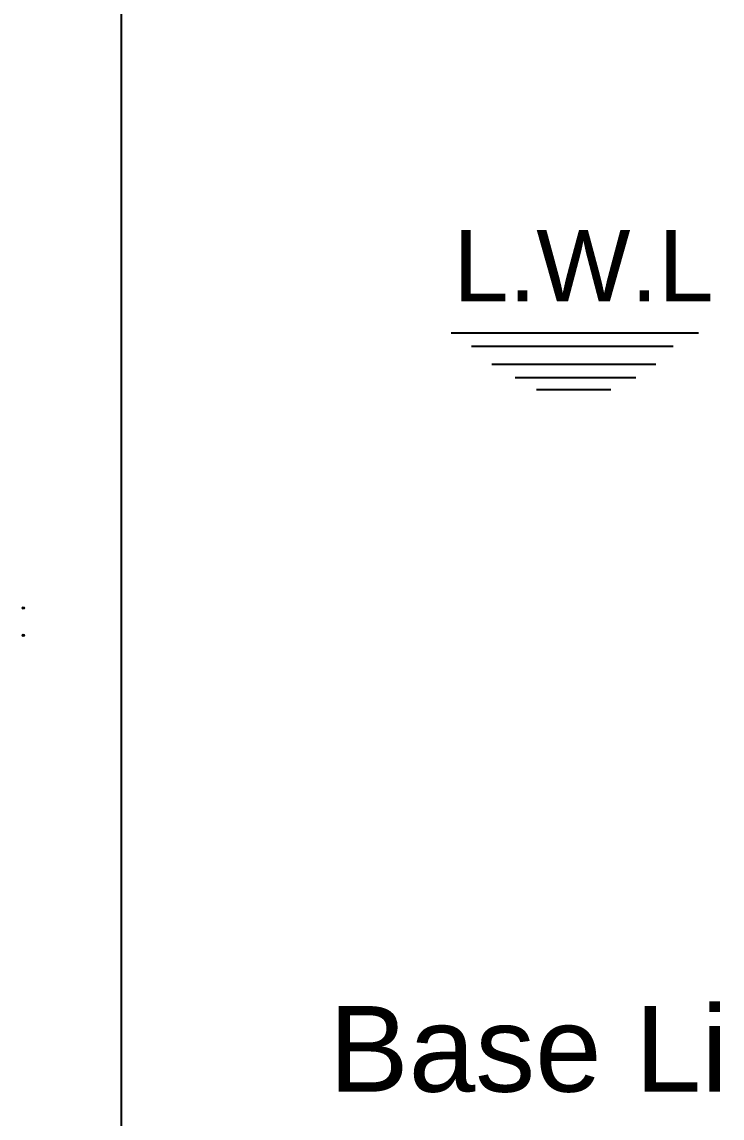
# Model space of a CAD drawing. Header units: inches. Extents: x 16065 to 240872, y 14603 to 37076.
# Drawn here: x 16065 to 19621, y 17472 to 23034 of the extents above; entities that cross this region are included whole.
import ezdxf

# ---------------------------------------------------------------- set-up
doc = ezdxf.new("R2010")
doc.units = ezdxf.units.IN
doc.header["$MEASUREMENT"] = 0
doc.layers.add('PDF10_Geometry', color=7, linetype='Continuous')
doc.layers.add('Text', color=255, linetype='Continuous', lineweight=13)
doc.styles.get("Standard").update_dxf_attribs({"font": 'arial.ttf'})

msp = doc.modelspace()

# ---------------------------------------------------------------- linework, layer by layer
for p, q in [((18245.3749, 21457.19254), (19500.088, 21457.19254)), ((18347.48889, 21388.21873), (19372.17843, 21388.21873)), ((18451.5874, 21297.82312), (19283.4937, 21297.82312))]:
    msp.add_line(p, q)
msp.add_lwpolyline([(16571.62142, 36588.26726), (116957.58778, 36588.26726), (116957.58778, 14603.16585), (16571.62142, 14603.16585)], close=True)
at = {"layer": 'Defpoints', "linetype": 'ByBlock'}
for p, q in [((18569.31276, 21230.85608), (19182.57965, 21230.85608)), ((18678.32276, 21168.8803), (19055.16003, 21168.8803))]:
    msp.add_line(p, q, dxfattribs=at)
at = {"layer": 'PDF10_Geometry', "lineweight": 9}
for points in [[(16077.83713, 20056.1265), (16065.28427, 20060.55692)], [(16078.57553, 20059.08012), (16066.76107, 20063.51054)], [(16071.9299, 19915.09143), (16069.71469, 19928.3827)], [(16075.62192, 19915.82984), (16072.6683, 19928.3827)]]:
    msp.add_lwpolyline(points, dxfattribs=at)
for centre in [(16072.29908, 20060.1877), (16072.29908, 20060.1877), (16072.29908, 19922.10625), (16072.29908, 19922.10625)]:
    msp.add_circle(centre, 6.27645, dxfattribs=at)

# ---------------------------------------------------------------- texts
at = {"layer": 'Text'}
msp.add_text('L.W.L', height=362.505, dxfattribs=at).set_placement((18254.8937, 21615.80147))
at = {"layer": 'Text', "ltscale": 800}
msp.add_text('Base Line', height=435.006, dxfattribs=at).set_placement((17624.1182, 17605.763))

doc.saveas('drawing.dxf')
